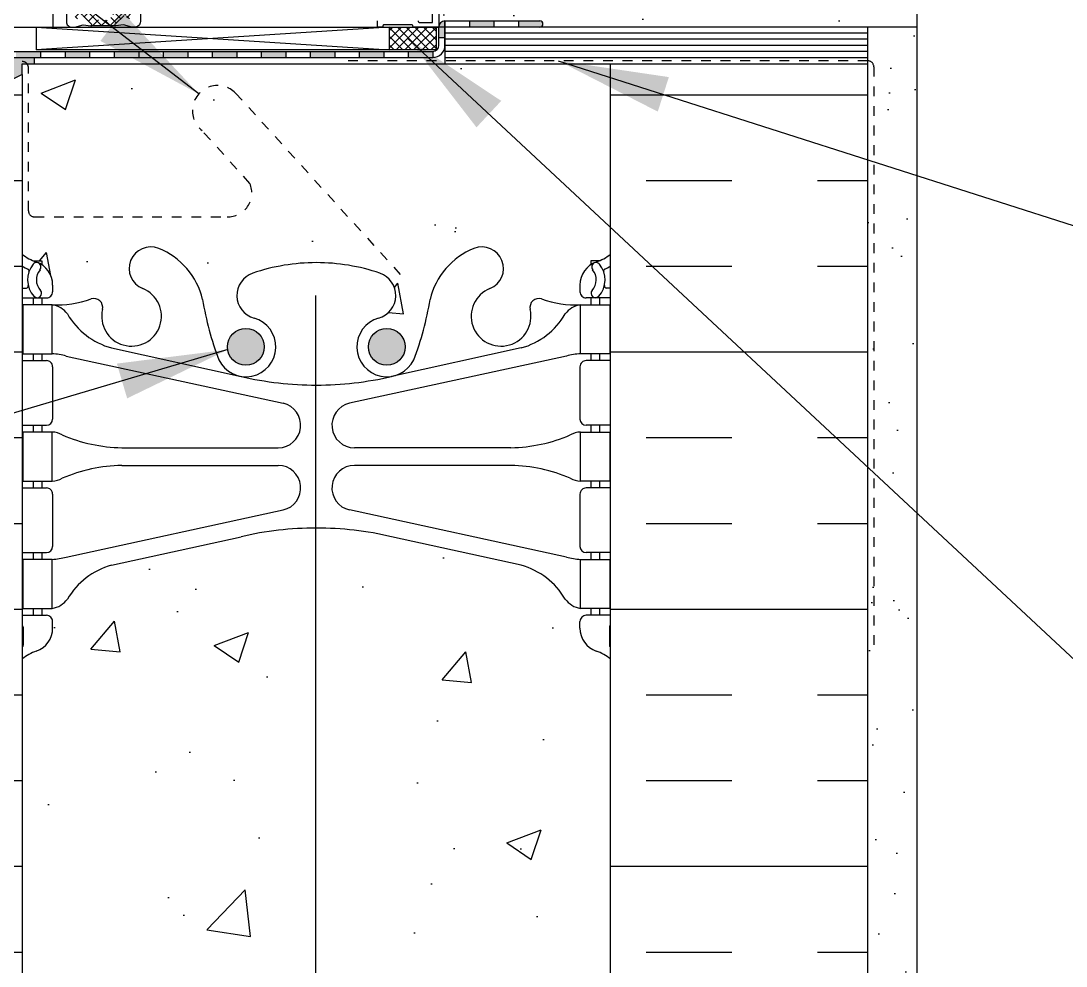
# Model space of a CAD drawing. Header units: inches. Extents: x 2671 to 2834, y 335 to 425.
# Drawn here: x 2804.88 to 2815.54, y 376.66 to 386.3 of the extents above; entities that cross this region are included whole.
import ezdxf

# ---------------------------------------------------------------- set-up
doc = ezdxf.new("R2010")
doc.units = ezdxf.units.IN
doc.header["$LTSCALE"] = 0.5
doc.header["$MEASUREMENT"] = 0
doc.linetypes.add('DASHED2', pattern=[0.375, 0.25, -0.125])
for name, color, linetype in [('HATCH', 12, 'CONTINUOUS'), ('LINE18', 9, 'CONTINUOUS'), ('line25', 2, 'CONTINUOUS'), ('LINE50', 5, 'CONTINUOUS'), ('LINE65', 3, 'CONTINUOUS'), ('LINE9', 9, 'CONTINUOUS'), ('TEXT', 4, 'CONTINUOUS'), ('Web_Edge', 9, 'CONTINUOUS')]:
    doc.layers.add(name, color=color, linetype=linetype)
doc.styles.add('DIM', font='romans.shx', dxfattribs={"width": 0.7})
doc.dimstyles.new('ext_12', dxfattribs={"dimscale": 12, "dimtxt": 0.09375, "dimasz": 0.09375, "dimexe": 0.09375, "dimexo": 0.0625, "dimgap": 0.0625, "dimtad": 1, "dimdec": 1, "dimzin": 3, "dimdsep": 46, "dimlunit": 4, "dimtxsty": 'DIM', "dimcen": 0.09, "dimdle": 0.09375, "dimclrt": 4, "dimadec": 0, "dimazin": 0, "dimtfac": 1, "dimtdec": 1, "dimtmove": 2, "dimatfit": 3, "dimfxl": 1, "dimfrac": 2, "dimtolj": 1, "dimtzin": 0, "dimarcsym": 0})

msp = doc.modelspace()

# ---------------------------------------------------------------- hatches: boundary and pattern name
at = {"layer": 'HATCH'}
h = msp.add_hatch(dxfattribs=at)
h.set_pattern_fill('AR-CONC', color=256, scale=0.5)
h.set_pattern_definition([(49.99999999999999, (0, 0), (3.586300913003767, -0.3137606749129755), [0.375, -4.125]), (355, (0, 0), (-0.693756668065, 3.760960668500059), [0.3, -3.3]), (100.45144446, (0.298858405, -0.02614672), (2.89254423363556, 3.447199954843147), [0.3187009599999999, -3.505710559999999]), (46.18420000000001, (0, 1), (5.336206653357862, -0.8275964039653827), [0.5625, -6.1875]), (96.63563549, (0.444683725, 0.931033465), (4.673309728371142, 4.870593003872752), [0.47805171, -5.258568799999999]), (351.1841639899999, (0, 1), (4.673309725273866, 4.870593001349951), [0.45, -4.950000005]), (21, (0.5, 0.75), (2.984535260592308, -2.013094453326694), [0.375, -4.125]), (326.0000000000001, (0.5, 0.75), (1.216576659607909, 3.625750225234265), [0.3, -3.3]), (71.45144474, (0.74871127, 0.58224213), (4.201111883649856, 1.612655764031769), [0.31870095, -3.50571056]), (37.50000000000001, (0, 0), (0.06079927658645334, 1.664469269156557), [0, -3.26, 0, -3.35, 0, -3.3125]), (7.499999999999999, (0, 0), (1.315347687210743, 1.972058559411801), [0, -1.91, 0, -3.185, 0, -1.2625]), (327.5, (-1.115, 0), (2.669112180862045, -0.1127743586718988), [0, -1.25, 0, -3.9, 0, -5.175]), (317.5, (-1.615, 0), (2.915930846711931, 0.5005249116615886), [0, -1.625, 0, -2.59, 0, -3.675])])
h.paths.add_polyline_path([(2810.893769549175, 370.0982350130234, 0.06439757034027918), (2810.783765929062, 370.1641945382867), (2810.693765929061, 370.1641945382798), (2810.693765929058, 370.205920598204, -0.2490694201798121), (2810.583765929042, 370.4130437499734), (2810.583765929039, 370.4805437499836, -0.4142135623889474), (2810.646265929039, 370.5430437499869), (2810.693765929037, 370.5430437499869), (2810.693765929032, 370.6130437499869), (2810.588765929047, 370.6130437499869, 0.1004604156423134), (2810.195067458979, 370.555880994139, -0.6014354320923871), (2810.075563988755, 370.660764336563, 2.182094824738325), (2809.66548383489, 370.447854905114, -1), (2809.502055263461, 370.0393318310523, -0.2443795113555104), (2809.053647390655, 370.5600887355022, 0.05315652255456928), (2808.887807936439, 371.1741703674139, 0.223253087082989), (2808.687480153052, 371.3390242183552), (2808.667861821112, 371.3433356110522, 0.9554715931209439), (2808.529577837112, 370.7498656757716, -0.7355925422348838), (2808.542362707547, 370.2918190986315, -0.08275514747013397), (2807.893769549175, 370.1837300148518, -0.08275514747013424), (2807.245176390804, 370.2918190986315, -0.7355925422306625), (2807.257961261239, 370.7498656757708, 0.9554715931491746), (2807.119677277239, 371.3433356110522), (2807.100058945299, 371.3390242183552, 0.2232530870829482), (2806.899731161912, 371.174170367414, 0.05315652255457647), (2806.733891707696, 370.5600887355022, -0.2443795113555361), (2806.28548383489, 370.0393318310523, -1), (2806.122055263461, 370.4478549051139, 2.182094824735673), (2805.711975109596, 370.6607643365629, -0.6014354320899049), (2805.592471639372, 370.5558809941391, 0.1004604156422656), (2805.198773169304, 370.6130437499869), (2805.093773169319, 370.6130437499869), (2805.093773169314, 370.5430437499869), (2805.141273169312, 370.5430437499869, -0.4142135623889469), (2805.203773169312, 370.4805437499836), (2805.203773169309, 370.4130437499734, -0.2490694201798118), (2805.093773169292, 370.205920598204), (2805.09377316929, 370.1641945382798), (2805.003773169289, 370.1641945382867, 0.06439757034079326), (2804.893769549175, 370.0982350130228), (2804.893769549175, 368.0092164944533), (2807.018769549175, 368.0092164944533), (2808.018769549175, 367.0092164944533), (2808.018769549175, 369.0092164944533), (2809.018769549175, 368.0092164944533), (2810.893769549175, 368.0092164944533)])
h.paths.add_polyline_path([(2810.893769549175, 379.7905805019563, 0.08241458984443631), (2810.750432595706, 379.8696869785255, -0.3178372451770455), (2810.583765929043, 380.1053892389064), (2810.583765929039, 380.1728892389165, -0.4142135623888782), (2810.646265929039, 380.2353892389199), (2810.693765928825, 380.2353892389199), (2810.693765928829, 380.3053892389199), (2810.588765929047, 380.3053892389199, -0.188972932064028), (2810.432896853359, 380.4002337273088, 0.1963228336438239), (2809.983765929, 380.7464934474373), (2808.661910360169, 381.0369890136919, 0.05779469062726195), (2807.893769549175, 381.1260755037851, 0.05779469062719405), (2807.125628738182, 381.0369890136919), (2805.803773169352, 380.7464934474373, 0.1963228336438497), (2805.354642244991, 380.4002337273087, -0.1889729320639923), (2805.198773169303, 380.3053892389199), (2805.093773169522, 380.3053892389199), (2805.093773169526, 380.2353892389199), (2805.141273169312, 380.2353892389199, -0.4142135623888865), (2805.203773169312, 380.1728892389165), (2805.203773169308, 380.1053892389064, -0.3178372451770062), (2805.037106502645, 379.8696869785256, 0.08241458984464041), (2804.893769549175, 379.7905805019561), (2804.893769549175, 374.2278524869506, 0.08241458984463565), (2805.037106502645, 374.1487460103811, -0.3178372451770446), (2805.203773169308, 373.9130437500002), (2805.203773169312, 373.8455437499901, -0.4142135623888824), (2805.141273169312, 373.7830437499867), (2805.093773169526, 373.7830437499867), (2805.093773169522, 373.7130437499867), (2805.198773169303, 373.7130437499867, -0.1889729320640176), (2805.354642244992, 373.6181992615979, 0.1963228336438353), (2805.803773169352, 373.2719395414693), (2807.125628738182, 372.9814439752147, 0.05779469062726017), (2807.893769549176, 372.8923574851215, 0.05779469062719406), (2808.661910360169, 372.9814439752147), (2809.983765928999, 373.2719395414693, 0.1963228336438469), (2810.43289685336, 373.6181992615979, -0.1889729320639879), (2810.588765929047, 373.7130437499867), (2810.693765928829, 373.7130437499867), (2810.693765928825, 373.7830437499867), (2810.646265929039, 373.7830437499867, -0.4142135623888767), (2810.583765929039, 373.8455437499901), (2810.583765929043, 373.9130437500002, -0.317837245177002), (2810.750432595706, 374.148746010381, 0.08241458984425973), (2810.893769549175, 374.2278524869501)])
h.paths.add_polyline_path([(2806.982786388422, 384.3014606076888), (2805.01876954918, 384.3014606076888, -0.4142135623722708), (2804.95626954918, 384.3639606076886), (2804.956269549176, 385.8245988767695, 0.1719862339622918), (2804.94231750628, 385.8639606076894), (2804.893769549175, 385.8639606076894), (2804.893769549175, 385.7547217524721), (2804.893769549175, 383.9201979758839, 0.06439757034079223), (2805.003773169289, 383.8542384506199), (2805.09377316929, 383.8542384506268), (2805.093773169292, 383.8125123907026, -0.2490694201798126), (2805.203773169309, 383.6053892389332), (2805.203773169312, 383.5378892389231, -0.4142135623889448), (2805.141273169312, 383.4753892389197), (2805.093773169314, 383.4753892389197), (2805.093773169319, 383.4053892389197), (2805.198773169304, 383.4053892389197, 0.1004604156423768), (2805.592471639372, 383.4625519947677, -0.6014354320913805), (2805.711975109596, 383.3576686523436, 2.18209482473833), (2806.122055263461, 383.5705780837927, -1), (2806.28548383489, 383.9791011578543, -0.2443795113555255), (2806.733891707696, 383.4583442534043, 0.05315652255456795), (2806.899731161912, 382.8442626214927, 0.2232530870829433), (2807.100058945299, 382.6794087705514), (2807.119677277239, 382.6750973778545, 0.955471593120933), (2807.257961261239, 383.268567313135, -0.7355925422348768), (2807.245176390804, 383.7266138902751, -0.08275514747013427), (2807.893769549175, 383.8347029740548, -0.08275514747013415), (2808.542362707547, 383.7266138902751, -0.7355925422306508), (2808.529577837112, 383.2685673131358, 0.955471593149264), (2808.667861821112, 382.6750973778545), (2808.687480153052, 382.6794087705514, 0.2232530870832885), (2808.887807936439, 382.844262621493, 0.05315652255455002), (2809.053647390655, 383.4583442534044, -0.2443795113555198), (2809.502055263461, 383.9791011578544, -1), (2809.66548383489, 383.5705780837927, 2.18209482473567), (2810.075563988755, 383.3576686523437, -0.6014354320904914), (2810.195067458979, 383.4625519947675, 0.1004604156422321), (2810.588765929047, 383.4053892389197), (2810.693765929032, 383.4053892389197), (2810.693765929037, 383.4753892389197), (2810.646265929039, 383.4753892389197, -0.4142135623889438), (2810.583765929039, 383.5378892389231), (2810.583765929042, 383.6053892389332, -0.2490694201798126), (2810.693765929058, 383.8125123907026), (2810.693765929061, 383.8542384506268), (2810.783765929062, 383.8542384506199, 0.06439757034072931), (2810.893769549176, 383.9201979758838), (2810.893769549176, 385.8639606076891), (2804.94231750628, 385.8639606076894, -0.1719862339622747), (2804.956269549176, 385.8245988767695), (2804.95626954918, 384.3639606076886, 0.4142135623722708), (2805.01876954918, 384.3014606076888), (2806.998257581402, 384.3014606076888, -0.01576132503851233)])
h.paths.add_polyline_path([(2810.893769549175, 409.071523497162, 0.0824145898441621), (2810.750432595706, 409.1506299737309, -0.3178372451770353), (2810.583765929042, 409.3863322341118), (2810.583765929039, 409.4538322341219, -0.4142135623888782), (2810.646265929039, 409.5163322341252), (2810.693765928824, 409.5163322341252), (2810.693765928829, 409.5863322341253), (2810.588765929047, 409.5863322341253, -0.1889729320616693), (2810.43289685336, 409.6811767225121, 0.1963228336449915), (2809.983765928998, 410.027436442643), (2808.661910360169, 410.3179320088972, 0.05779469062726933), (2807.893769549175, 410.4070184989905, 0.05779469062719756), (2807.125628738181, 410.3179320088972), (2805.803773169352, 410.027436442643, 0.1963228336441201), (2805.354642244991, 409.6811767225142, -0.1889729320641392), (2805.198773169303, 409.5863322341253), (2805.093773169521, 409.5863322341253), (2805.093773169526, 409.5163322341252), (2805.141273169311, 409.5163322341252, -0.4142135623888782), (2805.203773169311, 409.4538322341219), (2805.203773169308, 409.3863322341118, -0.3178372451769546), (2805.037106502644, 409.150629973731, 0.0824145898446762), (2804.893769549175, 409.0715234971614), (2804.893769549174, 404.5603447139717), (2805.143769915869, 404.5603447139717), (2810.893769549175, 404.5603447139714)])
h.paths.add_polyline_path([(2810.893769549175, 417.3791780082293, 0.06439757034072788), (2810.783765929061, 417.4451375334932), (2810.69376592906, 417.4451375334862), (2810.693765929057, 417.4868635934104, -0.2490694201797904), (2810.583765929041, 417.6939867451799), (2810.583765929038, 417.7614867451899, -0.4142135623888783), (2810.646265929038, 417.8239867451932), (2810.693765929036, 417.8239867451932), (2810.693765929031, 417.8939867451932), (2810.588765929048, 417.8939867451932, 0.1004604156456428), (2810.195067458968, 417.8368239893414, -0.6014354320519869), (2810.075563988754, 417.9417073317692, 2.182094824738086), (2809.665483834889, 417.7287979003201, -1), (2809.50205526346, 417.3202748262585, -0.2443795113567886), (2809.053647390653, 417.841031730712, 0.05315652255444935), (2808.887807936437, 418.455113362622, 1.553131786928693), (2808.529577837111, 418.0308086709776, -0.7355925422356894), (2808.542362707546, 417.5727620938374, -0.08275514747014087), (2807.893769549175, 417.4646730100577, -0.08275514747013135), (2807.245176390803, 417.5727620938374, -0.7355925422303945), (2807.257961261238, 418.0308086709766, 1.553131786938255), (2806.89973116191, 418.4551133626174, 0.0531565225542945), (2806.733891707696, 417.8410317307088, -0.2443795113559023), (2806.285483834889, 417.3202748262579, -1), (2806.12205526346, 417.7287979003194, 2.182094824735402), (2805.711975109595, 417.9417073317684, -0.6014354326051581), (2805.592471639247, 417.8368239893892, 0.1004604156093273), (2805.198773169302, 417.8939867451923), (2805.093773169318, 417.8939867451923), (2805.093773169313, 417.8239867451923), (2805.141273169311, 417.8239867451923, -0.4142135623890114), (2805.203773169311, 417.761486745189), (2805.203773169308, 417.6939867451787, -0.2490694201798058), (2805.093773169292, 417.4868635934093), (2805.093773169289, 417.4451375334852), (2805.003773169288, 417.445137533492, 0.06439757034014058), (2804.893769549175, 417.3791780082287), (2804.893769549175, 415.2901594896587), (2804.893769549175, 413.201140971089, 0.06439757034054705), (2805.003773169289, 413.1351814458253), (2805.093773169289, 413.1351814458321), (2805.093773169292, 413.093455385908, -0.2490694201798057), (2805.203773169308, 412.8863322341386), (2805.203773169312, 412.8188322341284, -0.4142135623890114), (2805.141273169312, 412.756332234125), (2805.093773169314, 412.756332234125), (2805.093773169318, 412.6863322341251), (2805.198773169304, 412.6863322341251, 0.1004604156411754), (2805.592471639367, 412.7434949899714, -0.6014354321098518), (2805.711975109596, 412.638611647549, 2.182094824738566), (2806.12205526346, 412.851521078998, -1), (2806.285483834889, 413.2600441530597, -0.2443795113565183), (2806.733891707696, 412.7392872486068, 0.05315652255442838), (2806.899731161912, 412.1252056166969, 1.553131786931354), (2807.257961261238, 412.5495103083404, -0.7355925422351488), (2807.245176390803, 413.0075568854805, -0.0827551474701348), (2807.893769549175, 413.1156459692602, -0.08275514747013435), (2808.542362707547, 413.0075568854804, -0.7355925422309278), (2808.529577837111, 412.5495103083412, 1.553131786911189), (2808.887807936436, 412.1252056166925, 0.05315652255494636), (2809.053647390654, 412.7392872486083, -0.2443795113560683), (2809.502055263461, 413.2600441530597, -1), (2809.66548383489, 412.8515210789981, 2.182094824735778), (2810.075563988755, 412.6386116475491, -0.6014354322119612), (2810.195067459008, 412.7434949899623, 0.1004604156343799), (2810.588765929046, 412.6863322341251), (2810.693765929032, 412.6863322341251), (2810.693765929036, 412.756332234125), (2810.646265929038, 412.756332234125, -0.4142135623890099), (2810.583765929038, 412.8188322341284), (2810.583765929042, 412.8863322341386, -0.2490694201798209), (2810.693765929058, 413.0934553859081), (2810.693765929061, 413.1351814458321), (2810.783765929061, 413.1351814458253, 0.0643975703403757), (2810.893769549175, 413.2011409710888), (2810.893769549175, 415.2901594896587)])
h.paths.add_polyline_path([(2810.893769549174, 424.2901594896587), (2809.018769549175, 424.2901594896587), (2808.018769549175, 425.2901594896587), (2808.018769549175, 423.2901594896587), (2807.018769549175, 424.2901594896587), (2804.893769549174, 424.2901594896587), (2804.893769549175, 421.5087954821554, 0.08241458984416616), (2805.037106502643, 421.4296890055865, -0.3178372451770425), (2805.203773169307, 421.1939867452056), (2805.20377316931, 421.1264867451955, -0.4142135623888783), (2805.14127316931, 421.0639867451921), (2805.093773169525, 421.0639867451921), (2805.09377316952, 420.9939867451921), (2805.198773169301, 420.9939867451922, -0.1889729320631496), (2805.354642244989, 420.8991422568046, 0.196322833643984), (2805.803773169349, 420.552882536675), (2807.125628738181, 420.2623869704203, 0.05779469062719502), (2807.893769549174, 420.1733004803273, 0.05779469062782817), (2808.661910360176, 420.2623869704225), (2809.983765928999, 420.5528825366757, 0.1963228336433024), (2810.432896853358, 420.8991422568038, -0.1889729320645827), (2810.588765929046, 420.9939867451931), (2810.693765928828, 420.9939867451931), (2810.693765928823, 421.0639867451931), (2810.646265929038, 421.0639867451931, -0.4142135623888782), (2810.583765929038, 421.1264867451965), (2810.583765929041, 421.1939867452066, -0.3178372451769569), (2810.750432595705, 421.4296890055874, 0.08241458984452693), (2810.893769549175, 421.5087954821568)])
h = msp.add_hatch(dxfattribs=at)
h.set_pattern_fill('ANSI37', color=256, scale=0.5, style=0)
h.set_pattern_definition([(45, (84.75573298953941, -136.8278989746598), (-0.04419417382415922, 0.04419417382415922), []), (135, (84.75573298953941, -136.8278989746598), (-0.04419417382415922, -0.04419417382415922), [])])
h.paths.add_polyline_path([(2805.398805692504, 387.3958665998075), (2805.398805692504, 387.6427968061555, 0.973119193628529), (2805.208876954293, 387.6479727584222), (2805.208735913727, 387.3959197725949, 1.000279793165599)])
h.paths.add_polyline_path([(2805.216235898852, 387.5193317029815, -1), (2805.391305692504, 387.5193317029815, -1)], flags=16)
h.paths.add_polyline_path([(2806.569635363157, 387.7372991171293), (2806.694529232394, 387.7372991171293, 0.3927408574796724), (2806.675064681499, 387.7630208670731), (2806.398805692504, 387.873998645821), (2806.398805692504, 387.769428721168, -0.3145636000813645), (2806.452678444408, 387.4261503883587), (2806.456713935928, 387.3996381595572), (2806.48318314308, 387.3996381595572, 0.1494430697769666), (2806.585668457575, 387.5187020330444), (2806.585668457575, 387.5192991171294, -0.1929134893777459), (2806.59397075605, 387.5400164950655, 0.08922647140676533), (2806.608269311808, 387.6340694889178), (2806.589388522155, 387.6373986815506, -0.31529878887884), (2806.586792811514, 387.6399943921916)])
h.paths.add_polyline_path([(2805.931893463763, 386.3584429679917, -0.7725978076390988), (2805.956936298181, 386.3437626474019, 0.343148791993915), (2805.961560453313, 386.3323865807828), (2805.977729035664, 386.3230516454101, 0.1316524975867668), (2805.981729035665, 386.3219798486404), (2806.000585442125, 386.3219798486404, 0.414213562373095), (2806.008585442125, 386.3299798486404), (2806.008585442125, 386.5189798486404, 0.414213562373095), (2806.000585442125, 386.5269798486404), (2805.981729035665, 386.5269798486404, 0.1316524975867363), (2805.977729035664, 386.5259080518706), (2805.961560453313, 386.516573116498, 0.3431487919940244), (2805.956936298181, 386.5051970498788, -0.7725978076389638), (2805.931893463763, 386.4905167292891), (2805.824490727611, 386.5979194654411), (2805.617981070096, 386.5979194654411), (2805.510578333943, 386.4905167292891, -0.7725978076393586), (2805.485535499526, 386.5051970498788, 0.3431487919941011), (2805.480911344393, 386.516573116498), (2805.464742762042, 386.5259080518706, 0.1316524975865104), (2805.460742762042, 386.5269798486404), (2805.441886355582, 386.5269798486404, 0.414213562373095), (2805.433886355582, 386.5189798486404), (2805.433886355582, 386.3299798486404, 0.414213562373095), (2805.441886355582, 386.3219798486404), (2805.460742762042, 386.3219798486404, 0.1316524975865104), (2805.464742762042, 386.3230516454101), (2805.480911344393, 386.3323865807828, 0.343148791994153), (2805.485535499526, 386.3437626474019, -0.7725978076392856), (2805.510578333943, 386.3584429679917), (2805.617981070096, 386.2510402318396), (2805.824490727611, 386.2510402318396)])
h.paths.add_polyline_path([(2805.748897209983, 386.5394798486402), (2805.693725043981, 386.5394798486402, 0.3238484292968788), (2805.636733967088, 386.4982419688471, 0.326501620107139), (2805.636733967321, 386.3507177305918, 0.3238484397582524), (2805.693725044924, 386.3094798486403), (2805.748897209983, 386.3094798486403, 0.3238484345287045), (2805.805888287231, 386.3507177295128, 0.3265016201076595), (2805.805888287231, 386.4982419677683, 0.3238484345260935)], flags=16)
h = msp.add_hatch(dxfattribs=at)
h.set_pattern_fill('AR-SAND', color=256, scale=0.5)
h.set_pattern_definition([(37.50000000000001, (84.75573298953941, -136.8278989746598), (-0.03149667905480408, 0.9634118845065793), [0, -0.76, 0, -0.85, 0, -0.8125]), (7.499999999999999, (84.75573298953941, -136.8278989746598), (0.8848883526338636, 1.41107303261487), [0, -0.41, 0, -0.685, 0, -0.2625]), (327.5, (84.14073298953942, -136.8278989746598), (1.557070930875748, 0.002829526768482471), [0, -0.25, 0, -0.9, 0, -1.175]), (317.5, (84.14073298953942, -136.8278989746598), (1.503063302286147, 0.4388377824671247), [0, -0.125, 0, -0.59, 0, -0.675])])
edge = h.paths.add_edge_path()
edge.add_line((2814.018769549507, 386.738960607689), (2809.143735898854, 386.738960607689))
edge.add_line((2809.143735898854, 386.738960607689), (2809.143735898854, 386.238960607689))
edge.add_arc((2809.206235898854, 386.238960607689), 0.0625, 89.99999998499231, 180, ccw=False)
edge.add_line((2809.20623589887, 386.301460607689), (2810.174985898854, 386.301460607689))
edge.add_line((2810.174985898854, 386.301460607689), (2810.174985898872, 386.238960607689))
edge.add_line((2810.174985898872, 386.238960607689), (2813.518769549173, 386.238960607689))
edge.add_line((2813.518769549173, 386.238960607689), (2813.518769549174, 384.3639606076893))
edge.add_line((2813.518769549174, 384.3639606076893), (2813.518769549175, 368.0092164944533))
edge.add_line((2813.518769549175, 368.0092164944533), (2814.018769549175, 368.0092164944533))
edge.add_line((2814.018769549175, 368.0092164944533), (2814.018769549507, 386.738960607689))
h = msp.add_hatch(color=7, dxfattribs=at)
h.dxf.hatch_style = 1
h.paths.add_polyline_path([(2810.174907787981, 386.3014607053098), (2809.956157885602, 386.3014606832646), (2809.956157885602, 386.2389606077629), (2810.174907787981, 386.2389605100683, 1)])
h.paths.add_polyline_path([(2809.706157885602, 386.301460607689), (2809.456157885602, 386.301460607689), (2809.456157885602, 386.238960607772), (2809.706157885602, 386.2389606077675)])
h.paths.add_polyline_path([(2809.206235898859, 386.301460607689, 0.4142135623965369), (2809.143735898854, 386.238960607689), (2809.143735898854, 386.2368317029823), (2809.143735898854, 386.1275484691243), (2809.206235898855, 386.1275484691243)])
h.paths.add_polyline_path([(2808.581257704713, 385.9900842931845), (2808.331257704713, 385.9900842931845), (2808.331257704713, 385.9275842931505), (2808.581257704713, 385.9275842931502)])
h.paths.add_polyline_path([(2808.081257704713, 385.9900842931845), (2807.831257704713, 385.9900842931845), (2807.831257704713, 385.9275842931513), (2808.081257704713, 385.9275842931509)])
h.paths.add_polyline_path([(2807.581257704713, 385.9900842931845), (2807.331257704713, 385.9900842931845), (2807.331257704713, 385.927584293152), (2807.581257704713, 385.9275842931517)])
h.paths.add_polyline_path([(2807.081257704713, 385.9900842931845), (2806.831257704713, 385.9900842931844), (2806.831257704713, 385.9275842931527), (2807.081257704713, 385.9275842931523)])
h.paths.add_polyline_path([(2806.581257704713, 385.9900842931844), (2806.331257704713, 385.9900842931844), (2806.331257704713, 385.9275842931534), (2806.581257704713, 385.927584293153)])
h.paths.add_polyline_path([(2806.081257704713, 385.9900842931844), (2805.831257704713, 385.9900842931844), (2805.831257704713, 385.9275842931542), (2806.081257704713, 385.9275842931537)])
h.paths.add_polyline_path([(2805.581257704713, 385.9900842931844), (2805.331257704713, 385.9900842931844), (2805.331257704713, 385.9275842931548), (2805.581257704713, 385.9275842931545)])
h.paths.add_polyline_path([(2805.081257704713, 385.9900842931844), (2804.831257704713, 385.9900842931844), (2804.831257704713, 385.9275842931555), (2805.081257704713, 385.9275842931552)])
edge = h.paths.add_edge_path()
edge.add_line((2804.609208554432, 385.891949752288), (2804.581399214541, 385.9475684320691))
edge.add_ellipse((2804.459476157253, 386.0699550750678), major_axis=(0.2280940251927188, 0.06169655003302232), ratio=0.6811287563632663, start_angle=-79.3965143778554, end_angle=-68.7247198823319, ccw=False)
edge.add_line((2804.542753711817, 385.9285994552777), (2804.357650906963, 385.8360480528505))
edge.add_line((2804.357650906963, 385.8360480528505), (2804.385601756682, 385.780146353413))
edge.add_line((2804.385601756682, 385.780146353413), (2804.609208554432, 385.891949752288))
h.paths.add_polyline_path([(2808.831257704713, 385.9900842931845), (2809.081235898854, 385.9900842931845), (2809.081235898854, 385.9275842931845), (2808.831257704713, 385.9275842931845)])
h = msp.add_hatch(dxfattribs=at)
h.set_pattern_fill('ANSI37', color=256, scale=0.5)
h.set_pattern_definition([(45, (-0.3718903493895596, 10.25597350738883), (-0.04419417382415922, 0.04419417382415922), []), (135, (-0.3718903493895596, 10.25597350738883), (-0.04419417382415922, -0.04419417382415922), [])])
h.paths.add_polyline_path([(2809.116028623058, 386.2368317029823), (2808.636958307253, 386.2368317029823), (2808.636958307253, 386.0057092931845), (2809.116028623058, 386.0057092931845)])
h = msp.add_hatch(dxfattribs=at)
h.set_pattern_fill('AR-SAND', color=256, scale=0.05)
h.set_pattern_definition([(37.50000000000001, (84.75573298953941, -136.8278989746598), (-0.003149667905480408, 0.09634118845065794), [0, -0.07600000000000001, 0, -0.085, 0, -0.08125]), (7.499999999999999, (84.75573298953941, -136.8278989746598), (0.08848883526338636, 0.141107303261487), [0, -0.041, 0, -0.0685, 0, -0.02625]), (327.5, (84.69423298953942, -136.8278989746598), (0.1557070930875748, 0.0002829526768482471), [0, -0.025, 0, -0.09000000000000001, 0, -0.1175]), (317.5, (84.69423298953942, -136.8278989746598), (0.1503063302286147, 0.04388377824671247), [0, -0.0125, 0, -0.059, 0, -0.0675])])
h.paths.add_polyline_path([(2802.268769549175, 379.4839912607451), (2802.14377210374, 379.4839912607451), (2800.668766814901, 378.7464886163257), (2800.293766814901, 378.7464886163257), (2800.293766814901, 383.4547203853351), (2802.268769549175, 384.4422217524721), (2804.893769549175, 385.7547217524721), (2804.893769549175, 385.8639606076894), (2805.018769549175, 385.8639606076894), (2805.018769549175, 385.9275842931552), (2804.680477636167, 385.9275842931557), (2800.043766814901, 383.6092288825226), (2800.043766814901, 378.4964886163257), (2800.727783809276, 378.4964886163257), (2802.018772283677, 379.1419828535262), (2802.018772283677, 368.0092164944533), (2802.268769549175, 368.0092164944533)])
h.paths.add_polyline_path([(2802.268769549175, 384.4422217524721), (2802.143766814901, 384.3797203853353), (2802.14377210374, 379.4839912607451), (2802.268769549175, 379.4839912607451)], flags=17)
h = msp.add_hatch(dxfattribs=at)
h.set_pattern_fill('INSUL', color=256, scale=7)
h.set_pattern_definition([(0, (84.75573298953941, -136.8278989746598), (0, 2.625), []), (0, (84.75573298953941, -135.9528989746598), (0, 2.625), [0.875, -0.875]), (0, (84.75573298953941, -135.0778989746598), (0, 2.625), [0.875, -0.875])])
h.paths.add_polyline_path([(2804.893769549175, 385.7547217524721), (2802.268769549175, 384.4422217524721), (2802.268769549175, 368.0092164944533), (2802.706269549175, 368.0092164944533), (2802.706269549175, 368.5092164944533), (2804.206269549175, 368.5092164944533), (2804.206269549175, 368.0092164944533), (2804.893769549175, 368.0092164944533)])
h.paths.add_polyline_path([(2813.518769549173, 385.863960607689), (2810.893769549175, 385.8639606076891), (2810.893769549175, 368.0092164944533), (2811.581269549175, 368.0092164944533), (2811.581269549175, 368.5092164944533), (2813.081269549175, 368.5092164944533), (2813.081269549175, 368.0092164944533), (2813.518769549175, 368.0092164944533)])
at = {"layer": 'LINE65'}
for points in [[(2807.362798244098, 382.9749828694105, 1), (2806.987798244098, 382.9749828694105, 1)], [(2808.799740854253, 382.9749828694105, 1), (2808.424740854253, 382.9749828694105, 1)]]:
    msp.add_hatch(color=256, dxfattribs=at).paths.add_polyline_path(points)

# ---------------------------------------------------------------- linework, layer by layer
at = {"layer": 'HATCH'}
for p, q in [((2805.036306216352, 386.2369798486368), (2808.636958307253, 386.0057092931845)), ((2808.636958307253, 386.2368317029823), (2805.036306216352, 386.0057092931845)), ((2805.848632863235, 386.2510402318396), (2805.593838934471, 386.2510402318396)), ((2813.518769549173, 386.176460607689), (2809.206235898857, 386.176460607689)), ((2813.518769549173, 386.113960607689), (2809.206235898856, 386.113960607689)), ((2813.518769549173, 386.051460607689), (2809.206235898855, 386.051460607689)), ((2813.518769549173, 385.988960607689), (2809.206235898854, 385.988960607689)), ((2813.518769549173, 385.926460607689), (2809.206235898854, 385.9264606077479))]:
    msp.add_line(p, q, dxfattribs=at)
at = {"layer": 'HATCH', "color": 4, "linetype": 'DASHED2', "ltscale": 0.5}
for p, q in [((2813.518769549173, 385.895210607689), (2808.206235898853, 385.8952106077479)), ((2813.581269549173, 385.832710607689), (2813.581269549173, 379.863960607689))]:
    msp.add_line(p, q, dxfattribs=at)
msp.add_arc((2813.518769549173, 385.832710607689), 0.0625, 0, 90, dxfattribs=at)
at = {"layer": 'LINE18'}
for points in [[(2804.143735898852, 386.8619798486413), (2804.143735898852, 386.2369798486394), (2805.208735898852, 386.2369798486395), (2805.208735898852, 386.4786279942966, -1.000000000003211)], [(2809.143735898854, 386.8618317029849), (2809.143735898854, 386.2368317029823), (2808.888735898854, 386.2368317029823, -0.414213562373043), (2808.878735898854, 386.2468317029823), (2808.878735898854, 386.2518317029823, 0.414213562372991), (2808.868735898854, 386.2618317029824), (2808.583735898854, 386.2618317029824, 0.4142135623731992), (2808.573735898854, 386.2518317029824), (2808.573735898854, 386.2468317029824, -0.4142135623731992), (2808.563735898854, 386.2368317029824), (2808.528735898854, 386.2368317029824, -0.4142135623730951), (2808.518735898854, 386.2468317029824), (2808.518735898854, 386.3018317029823, -0.4142135623730951)], [(2808.933735898854, 386.3018317029823), (2808.933735898854, 386.2968317029823, 0.4142135623730951), (2808.943735898854, 386.2868317029823), (2809.078735898854, 386.2868317029823), (2809.078735898854, 386.7968317029821)], [(2806.098735898855, 386.5469798486397), (2806.098735898855, 386.2949798486396, -0.4142135623740908), (2806.040735898855, 386.2369798486395), (2806.017943518655, 386.2369798486392, -0.06554346281804448), (2806.011473042527, 386.237831702982), (2805.926689759199, 386.2605493152814), (2805.849851556669, 386.2511147703233, -0.7132930678969379), (2805.841561795423, 386.2681112996515), (2805.931893463763, 386.3584429679917, -0.7725978076385306)], [(2805.343735898853, 386.4786279942966), (2805.343735898852, 386.2949798486397, 0.4142135623740909), (2805.401735898852, 386.2369798486395), (2805.424528279053, 386.2369798486395, 0.06554346281528432), (2805.430998755181, 386.2378317029824), (2805.515782038507, 386.2605493152814), (2805.592620241037, 386.2511147703233, 0.7132930678969658), (2805.600910002283, 386.2681112996515), (2805.510578333943, 386.3584429679917, 0.7725978076383387)]]:
    msp.add_lwpolyline(points, format="xyb", dxfattribs=at)
at = {"layer": 'LINE18', "flags": 128}
msp.add_lwpolyline([(2804.893769549175, 386.2369798486368), (2809.143735898854, 386.2369798486368)], dxfattribs=at)
at = {"layer": 'line25'}
for p, q in [((2810.893769549175, 368.0092164944533), (2810.893769549176, 385.8639606076891)), ((2811.018769549174, 385.8639606076893), (2813.518769549174, 385.863960607689)), ((2804.893769549175, 385.7547217524721), (2804.893769549175, 368.0092164944533))]:
    msp.add_line(p, q, dxfattribs=at)
at = {"layer": 'LINE50', "linetype": 'DASHED2', "ltscale": 0.5}
for p, q in [((2804.95626954918, 384.3639606076886), (2804.956269549176, 385.8245988767694)), ((2807.070160686028, 385.5656941953735), (2808.753904306436, 383.7103101200646)), ((2807.216853519672, 384.6417932473937), (2806.728005141273, 385.1822993410287)), ((2805.01876954918, 384.3014606076888), (2806.998257581401, 384.3014606076888))]:
    msp.add_line(p, q, dxfattribs=at)
at = {"layer": 'LINE50'}
msp.add_line((2813.518769549175, 368.0092164944533), (2813.518769549173, 385.863960607689), dxfattribs=at)
msp.add_lwpolyline([(2804.893769549175, 385.7547217524721), (2802.268769549175, 384.4422217524721)], dxfattribs=at)
at = {"layer": 'LINE50', "linetype": 'DASHED2', "ltscale": 0.5}
for centre, radius, start, end in [((2804.893769549176, 385.8245988767693), 0.0625, 1.042204158021965e-10, 116.5650511770781), ((2806.886680800005, 385.3850648665399), 0.2574719849030984, 44.55144898040627, 231.9547808433134), ((2806.990521984912, 384.546797684331), 0.245458999892806, 268.1940347271859, 22.76870071028102), ((2805.01876954918, 384.3639606076888), 0.0625, 180.0000000002345, 270)]:
    msp.add_arc(centre, radius, start, end, dxfattribs=at)
at = {"layer": 'LINE65'}
msp.add_line((2807.887033301567, 383.4997219088398), (2807.887033301567, 367.1409527420612), dxfattribs=at)
for centre in [(2807.175298244098, 382.9749828694105), (2808.612240854253, 382.9749828694105)]:
    msp.add_circle(centre, 0.1875, dxfattribs=at)
at = {"layer": 'LINE9'}
for p, q in [((2814.018769549507, 386.738960607689), (2814.018769549175, 368.0092164944533)), ((2805.036306216352, 386.2369798486368), (2805.036306216352, 386.0057092931845)), ((2808.636958307253, 386.2369798486368), (2808.636958307253, 386.0057092931845)), ((2809.116028623058, 386.2369798486368), (2809.116028623058, 386.0057092931845)), ((2814.018769549175, 386.238960607689), (2809.143735898854, 386.238960607689)), ((2809.20623589887, 386.301460607689), (2809.206235898852, 385.8639606076893)), ((2809.456157885602, 386.301460607689), (2809.456157885602, 386.238960607689)), ((2809.706157885602, 386.301460607689), (2809.706157885602, 386.238960607689)), ((2809.956157885602, 386.301460607689), (2809.956157885602, 386.238960607689)), ((2813.518769549173, 385.863960607689), (2813.518769549173, 386.238960607689)), ((2809.206235898854, 386.1275484691243), (2809.143735898854, 386.1275484691243)), ((2805.018769549175, 385.8639606076894), (2805.018769549175, 385.9275842931552)), ((2809.116028623058, 386.0057092931845), (2805.036306216352, 386.0057092931845)), ((2805.081257704713, 385.9900842931845), (2805.081257704713, 385.9275842931845)), ((2805.331257704713, 385.9900842931845), (2805.331257704713, 385.9275842931845)), ((2805.581257704713, 385.9900842931845), (2805.581257704713, 385.9275842931845)), ((2805.831257704713, 385.9900842931845), (2805.831257704713, 385.9275842931845)), ((2806.081257704713, 385.9900842931845), (2806.081257704713, 385.9275842931845)), ((2806.331257704713, 385.9900842931845), (2806.331257704713, 385.9275842931845)), ((2806.581257704713, 385.9900842931845), (2806.581257704713, 385.9275842931845)), ((2806.831257704713, 385.9900842931845), (2806.831257704713, 385.9275842931845)), ((2807.081257704713, 385.9900842931845), (2807.081257704713, 385.9275842931845)), ((2807.331257704713, 385.9900842931845), (2807.331257704713, 385.9275842931845)), ((2807.581257704713, 385.9900842931845), (2807.581257704713, 385.9275842931845)), ((2807.831257704713, 385.9900842931845), (2807.831257704713, 385.9275842931845)), ((2808.081257704713, 385.9900842931845), (2808.081257704713, 385.9275842931845)), ((2808.331257704713, 385.9900842931845), (2808.331257704713, 385.9275842931845)), ((2808.581257704713, 385.9900842931845), (2808.581257704713, 385.9275842931845)), ((2808.831257704713, 385.9900842931845), (2808.831257704713, 385.9275842931845)), ((2809.081257704713, 385.9900842931845), (2809.081257704713, 385.9275842931845)), ((2813.518769549175, 368.0092164944533), (2813.518769549175, 386.0092164944533)), ((2804.893769549175, 385.8639606076894), (2813.518769549174, 385.863960607689)), ((2804.893769549175, 385.7547217524721), (2804.893769549175, 385.8639606076894)), ((2804.893769549175, 385.8639606076894), (2805.018769549175, 385.8639606076894))]:
    msp.add_line(p, q, dxfattribs=at)
at = {"layer": 'LINE9', "ltscale": 0.5}
for p, q in [((2809.143735898854, 386.0525842931845), (2809.143735898854, 386.238960607689)), ((2809.206235898854, 386.0525842931845), (2809.206235898859, 386.301460607689)), ((2809.206235898854, 386.301460607689), (2810.174985898854, 386.301460607689)), ((2804.665723387631, 385.9900842931844), (2809.081235898854, 385.9900842931845)), ((2804.680477636167, 385.9275842931557), (2809.081257704713, 385.9275842931495))]:
    msp.add_line(p, q, dxfattribs=at)
for centre, radius, start, end in [((2809.206235898854, 386.238960607689), 0.0625, 90, 180), ((2809.081235898854, 386.0525842931845), 0.0625, 270, 0), ((2809.081235898854, 386.0525842931845), 0.125, 270, 0)]:
    msp.add_arc(centre, radius, start, end, dxfattribs=at)
at = {"layer": 'LINE9'}
msp.add_arc((2810.174907787981, 386.270210607689), 0.03125009762078181, 270.1432132481506, 89.85678675184943, dxfattribs=at)
at = {"layer": 'Web_Edge'}
for p, q in [((2805.003773169289, 383.8542384506199), (2805.09377316929, 383.8542384506268)), ((2805.09377316929, 383.8542384506268), (2805.093773169292, 383.8125123907026)), ((2810.783765929062, 383.8542384506199), (2810.693765929061, 383.8542384506268)), ((2810.693765929061, 383.8542384506268), (2810.693765929058, 383.8125123907026)), ((2804.893769549175, 383.5753892389197), (2804.935648705698, 383.5753892389198)), ((2805.203773169309, 383.6053892389388), (2805.203773169312, 383.5378892389226)), ((2810.583765929042, 383.6053892389388), (2810.583765929039, 383.5378892389226)), ((2810.893769549175, 383.5753892389197), (2810.851890392653, 383.5753892389198)), ((2804.893769549175, 383.4753892389198), (2805.141273169312, 383.4753892389197)), ((2805.003773169289, 383.4753892389197), (2805.003773169289, 383.4053892389197)), ((2805.093773169314, 383.4753892389197), (2805.093773169319, 383.4053892389197)), ((2810.893769549175, 383.4753892389198), (2810.646265929039, 383.4753892389197)), ((2810.693765929037, 383.4753892389197), (2810.693765929032, 383.4053892389197)), ((2810.783765929062, 383.4753892389197), (2810.783765929062, 383.4053892389197)), ((2805.803773169353, 382.964285030402), (2807.125628738184, 382.6737894641473)), ((2809.983765928997, 382.964285030402), (2808.661910360167, 382.6737894641473)), ((2804.893769549175, 382.8353892389197), (2805.141273169312, 382.8353892389198)), ((2805.003773169289, 382.9053892389197), (2805.003773169289, 382.8353892389198)), ((2805.093773169353, 382.9053892389197), (2805.093773169357, 382.8353892389198)), ((2805.342773045473, 382.8815865653953), (2807.554008292131, 382.4000286103766)), ((2810.444766052878, 382.8815865653953), (2808.23353080622, 382.4000286103766)), ((2810.893769549175, 382.8353892389197), (2810.646265929039, 382.8353892389198)), ((2810.693765928998, 382.9053892389197), (2810.693765928994, 382.8353892389198)), ((2810.783765929062, 382.9053892389197), (2810.783765929062, 382.8353892389198)), ((2805.203773169312, 382.7728892389198), (2805.203773169312, 382.2378892389198)), ((2810.583765929039, 382.7728892389198), (2810.583765929039, 382.2378892389198)), ((2804.893769549175, 382.1753892389198), (2805.141273169312, 382.1753892389198)), ((2805.003773169289, 382.1753892389199), (2805.003773169289, 382.1053892389199)), ((2805.0937731694, 382.1753892389198), (2805.093773169404, 382.1053892389199)), ((2810.893769549175, 382.1753892389198), (2810.646265929039, 382.1753892389198)), ((2810.693765928951, 382.1753892389198), (2810.693765928947, 382.1053892389199)), ((2810.783765929062, 382.1753892389199), (2810.783765929062, 382.1053892389199)), ((2805.908499129389, 381.9453892389199), (2807.504640764428, 381.94538923892)), ((2809.879039968961, 381.9453892389199), (2808.282898333923, 381.94538923892)), ((2805.908499129389, 381.7653892389199), (2807.504640764428, 381.76538923892)), ((2809.879039968961, 381.7653892389199), (2808.282898333923, 381.76538923892)), ((2804.893769549175, 381.5353892389197), (2805.141273169312, 381.5353892389198)), ((2805.003773169289, 381.6053892389199), (2805.003773169289, 381.5353892389198)), ((2805.093773169437, 381.6053892389199), (2805.093773169441, 381.5353892389199)), ((2810.893769549175, 381.5353892389197), (2810.646265929039, 381.5353892389198)), ((2810.693765928914, 381.6053892389199), (2810.69376592891, 381.5353892389199)), ((2810.783765929062, 381.6053892389199), (2810.783765929062, 381.5353892389198)), ((2805.203773169313, 381.4728892389198), (2805.203773169313, 380.9378892389198)), ((2810.583765929038, 381.4728892389198), (2810.583765929038, 380.9378892389198)), ((2805.342773045473, 380.8291919124445), (2807.554008292131, 381.3107498674631)), ((2810.444766052878, 380.8291919124445), (2808.23353080622, 381.3107498674631)), ((2805.803773169353, 380.7464934474378), (2807.125628738184, 381.0369890136925)), ((2809.983765928997, 380.7464934474378), (2808.661910360167, 381.0369890136925)), ((2804.893769549175, 380.8753892389198), (2805.141273169313, 380.8753892389198)), ((2805.003773169289, 380.8753892389198), (2805.003773169289, 380.8053892389199)), ((2805.093773169484, 380.8753892389199), (2805.093773169488, 380.8053892389199)), ((2810.893769549175, 380.8753892389198), (2810.646265929038, 380.8753892389198)), ((2810.693765928867, 380.8753892389199), (2810.693765928862, 380.8053892389199)), ((2810.783765929062, 380.8753892389198), (2810.783765929062, 380.8053892389199)), ((2805.003773169289, 380.3053892389199), (2805.003773169289, 380.2353892389199)), ((2805.093773169522, 380.3053892389199), (2805.093773169526, 380.2353892389199)), ((2810.693765928829, 380.3053892389199), (2810.693765928825, 380.2353892389199)), ((2810.783765929062, 380.3053892389199), (2810.783765929062, 380.2353892389199)), ((2804.893769549175, 380.2353892389199), (2805.141273169312, 380.2353892389199)), ((2805.203773169308, 380.1053892389008), (2805.203773169312, 380.172889238917)), ((2810.583765929043, 380.1053892389008), (2810.583765929039, 380.172889238917)), ((2810.893769549175, 380.2353892389199), (2810.646265929039, 380.2353892389199)), ((2804.903773169574, 380.1153892389212), (2804.903773169589, 379.9293191805447)), ((2810.883765928777, 380.1153892389212), (2810.883765928762, 379.9293191805447))]:
    msp.add_line(p, q, dxfattribs=at)
for points in [[(2804.898773169304, 382.9053892389197), (2805.198773169304, 382.9053892389197), (2805.198773169304, 383.4053892389197), (2804.898773169304, 383.4053892389197)], [(2810.888765929047, 382.9053892389197), (2810.588765929047, 382.9053892389197), (2810.588765929047, 383.4053892389197), (2810.888765929047, 383.4053892389197)], [(2804.898773169389, 381.6053892389199), (2805.198773169389, 381.6053892389199), (2805.198773169389, 382.1053892389199), (2804.898773169389, 382.1053892389199)], [(2810.888765928962, 381.6053892389199), (2810.588765928961, 381.6053892389199), (2810.588765928961, 382.1053892389199), (2810.888765928962, 382.1053892389199)], [(2804.898773169474, 380.3053892389199), (2805.198773169474, 380.3053892389199), (2805.198773169474, 380.8053892389199), (2804.898773169474, 380.8053892389199)], [(2810.888765928877, 380.3053892389199), (2810.588765928877, 380.3053892389199), (2810.588765928877, 380.8053892389199), (2810.888765928877, 380.8053892389199)]]:
    msp.add_lwpolyline(points, close=True, dxfattribs=at)
for centre, radius, start, end in [((2806.203769549175, 383.7748396208235), 0.22, 68.19625201055833, 248.1962520105583), ((2809.583769549175, 383.7748396208235), 0.22, 291.8037479894417, 111.8037479894417), ((2805.203773169319, 384.3124960201027), 0.5, 231.6833368003625, 250.5287793646984), ((2806.008769549175, 383.2873973165455), 0.7450000000000001, 13.26522148387056, 68.19625201061395), ((2809.778769549176, 383.2873973165455), 0.7450000000000001, 111.803747989386, 166.7347785161294), ((2810.583765929032, 384.3124960201027), 0.5, 289.4712206353016, 308.3166631996375), ((2805.203773169319, 384.3124960201027), 0.6, 238.8906737236162, 245.074770714525), ((2805.197480577764, 383.6599486452528), 0.25, 140.1145119962604, 222.4608678427942), ((2805.039714206709, 383.7908453385918), 0.045009197252341, 319.1878992333841, 141.4480006768587), ((2804.953773169309, 383.6053892389197), 0.25, 4.360973023723161e-09, 70.52877936469841), ((2807.893769549175, 381.8347029740548), 2, 90, 108.922963906355), ((2807.893769549175, 381.8347029740548), 2, 71.077036093645, 90), ((2810.833765929042, 383.6053892389197), 0.25, 109.4712206353016, 179.999999995639), ((2810.747824891642, 383.7908453385918), 0.045009197252341, 38.55199932314135, 220.8121007666159), ((2810.590058520587, 383.6599486452528), 0.25, 317.5391321572058, 39.88548800373962), ((2810.583765929032, 384.3124960201027), 0.6, 294.9252292854749, 301.1093262763838), ((2804.942483360852, 383.7502437315421), 0.02, 340.7916022097032, 65.07477071475527), ((2805.197480577764, 383.6599486452528), 0.16, 140.0000771989615, 222.460867842755), ((2807.323007569808, 383.4995845803285), 0.2400000000001667, 108.9229639064374, 254.2746540496554), ((2808.464531528542, 383.4995845803285), 0.2400000000001667, 285.7253459503446, 71.07703609356263), ((2810.590058520587, 383.6599486452528), 0.16, 317.539132157245, 39.99992280103847), ((2810.845055737499, 383.7502437315421), 0.02, 114.9252292852447, 199.2083977902967), ((2804.935648705698, 383.5953892389198), 0.02, 270, 14.15406579579296), ((2806.008769549175, 383.2873973165455), 0.305, 166.679505668089, 68.19625201061395), ((2809.778769549176, 383.2873973165455), 0.305, 111.803747989386, 13.32049433191107), ((2810.851890392653, 383.5953892389198), 0.02, 165.845934204207, 270), ((2805.046244168293, 383.5215559126028), 0.0450000000000605, 222.4608678430174, 42.46086784271574), ((2805.141273169312, 383.5378892389197), 0.0625, 270, 2.605510395054913e-09), ((2805.254806113452, 384.4038181593593), 1, 266.7878664379243, 289.9067031613392), ((2805.624396422507, 383.3784044563496), 0.09, 346.6795056681079, 108.8651388026236), ((2809.696733049626, 383.9290577358454), 3, 189.027267407219, 201.1983899770567), ((2806.090806048725, 383.9290577358454), 3, 338.8016100229433, 350.972732592781), ((2810.163142675844, 383.3784044563496), 0.09, 71.13486119737637, 193.3204943318921), ((2810.532732984899, 384.4038181593593), 1, 250.0932968386608, 273.2121335620757), ((2810.646265929039, 383.5378892389197), 0.0625, 179.9999999973945, 270), ((2810.741294930058, 383.5215559126028), 0.0450000000000605, 137.5391321572843, 317.5391321569825), ((2805.155714825033, 383.1591251956884), 0.25, 37.27766183479327, 80.08230222117953), ((2810.631824273318, 383.1591251956884), 0.25, 99.9176977788205, 142.7223381652067), ((2806.003144578157, 383.6873002732231), 0.75, 210.1549804662936, 254.5838091142823), ((2807.175298244098, 382.9749828694106), 0.3050000000005331, 205.3781731784828, 74.27465404970911), ((2808.612240854253, 382.9749828694106), 0.3050000000005331, 105.7253459502909, 334.6218268215172), ((2809.784394520194, 383.6873002732231), 0.75, 285.4161908857176, 329.8450195337064), ((2805.141273169312, 382.7728892389198), 0.0625, 0, 90.00000000002606), ((2805.108124408349, 381.9095063130006), 1, 76.42908795296458, 84.7990690789168), ((2810.679414690002, 381.9095063130006), 1, 95.2009309210832, 103.5709120470354), ((2810.646265929039, 382.7728892389198), 0.0625, 89.99999999997395, 180), ((2807.893769549176, 385.9408611727126), 3.356158198657952, 256.7691508398008, 270), ((2807.893769549175, 385.9408611727126), 3.356158198657952, 270, 283.2308491601992), ((2807.504640764428, 382.17538923892), 0.23, 270, 77.6055086569842), ((2808.282898333923, 382.17538923892), 0.23, 102.3944913430158, 270), ((2805.141273169312, 382.2378892389198), 0.0625, 270.000000000026, 0), ((2810.646265929039, 382.2378892389198), 0.0625, 180, 269.9999999999739), ((2805.194650414302, 381.8867055795304), 0.218722518258797, 60.49374658855962, 88.91995365505842), ((2805.938648890207, 383.5451051486747), 1.6, 246.5673388929701, 268.9202773152411), ((2809.848890208144, 383.5451051486747), 1.6, 271.0797226847589, 293.4326611070299), ((2810.592888684048, 381.8867055795304), 0.218722518258797, 91.08004634494158, 119.5062534114404), ((2805.938648890207, 380.1656733291651), 1.6, 91.0797226847589, 113.4326611070299), ((2805.938648890207, 380.1656733291651), 1.6, 91.0797226847589, 113.4326611070299), ((2807.504640764428, 381.5353892389198), 0.23, 282.3944913430158, 90), ((2808.282898333923, 381.5353892389198), 0.23, 90, 257.6055086569842), ((2809.848890208144, 380.1656733291651), 1.6, 66.56733889297013, 88.9202773152411), ((2809.848890208144, 380.1656733291651), 1.6, 66.56733889297013, 88.9202773152411), ((2805.141273169313, 381.4728892389198), 0.0625, 0, 90.00000000002606), ((2805.194650414302, 381.8240728983093), 0.218722518258797, 271.0800463449416, 299.5062534114404), ((2805.194650414302, 381.8240728983093), 0.218722518258797, 271.0800463449416, 299.5062534114404), ((2810.592888684048, 381.8240728983093), 0.218722518258797, 240.4937465885596, 268.9199536550584), ((2810.592888684048, 381.8240728983093), 0.218722518258797, 240.4937465885596, 268.9199536550584), ((2810.646265929038, 381.4728892389198), 0.0625, 89.99999999997395, 180), ((2807.893769549176, 377.7699173051271), 3.356158198657952, 90, 103.2308491601992), ((2807.893769549175, 377.7699173051271), 3.356158198657952, 76.76915083980084, 90), ((2805.141273169313, 380.9378892389198), 0.0625, 270.000000000026, 0), ((2810.646265929038, 380.9378892389198), 0.0625, 180, 269.9999999999739), ((2805.108124408349, 381.8012721648392), 1, 275.2009309210832, 283.5709120470354), ((2810.679414690002, 381.8012721648392), 1, 256.4290879529646, 264.7990690789168), ((2806.003144578157, 380.0234782046167), 0.75, 105.4161908857177, 149.8450195337064), ((2809.784394520194, 380.0234782046167), 0.75, 30.15498046629356, 74.58380911428232), ((2805.155714825033, 380.5516532821514), 0.25, 279.9176977788205, 322.7223381652067), ((2810.631824273318, 380.5516532821514), 0.25, 217.2776618347933, 260.0823022211795), ((2805.141273169312, 380.1728892389199), 0.0625, 359.9999999973945, 90), ((2810.646265929039, 380.1728892389199), 0.0625, 90, 180.0000000026055), ((2804.883773169574, 380.1153892389197), 0.02, 4.432624559587171e-09, 60.01197545934235), ((2804.953773169308, 380.1053892389199), 0.25, 289.4712206353016, 359.999999995639), ((2810.833765929043, 380.1053892389199), 0.25, 180.000000004361, 250.5287793646984), ((2810.903765928777, 380.1153892389197), 0.02, 119.988024540656, 179.9999999955674), ((2805.203773169318, 379.3982824577369), 0.6, 121.0729509072349, 121.1093262763514), ((2805.203773169318, 379.3982824577369), 0.5, 109.4712206353016, 128.3166631995724), ((2804.883773169588, 379.9293191805431), 0.02, 301.0729509076616, 4.72248759103703e-09), ((2810.583765929033, 379.3982824577369), 0.5, 51.68333680042764, 70.52877936469841), ((2810.903765928762, 379.9293191805431), 0.02, 179.9999999952775, 238.9270490923383), ((2810.583765929033, 379.3982824577369), 0.6, 58.89067372364866, 58.92704909276511)]:
    msp.add_arc(centre, radius, start, end, dxfattribs=at)

# ---------------------------------------------------------------- leaders
at = {"layer": 'TEXT'}
for points in [[(2806.694582606345, 385.5565002975409), (2793.867257243717, 395.4537014368477), (2792.517176775337, 395.4537014368477)], [(2808.831257704713, 386.1175262771759), (2817.690976880429, 377.8561489349131), (2823.830447213871, 377.8561489349131)], [(2810.362502724013, 385.8952106077185), (2818.636711844651, 383.2460779580177), (2821.006149518309, 383.2460779580177)], [(2806.98997159318, 382.9465174085927), (2787.886616212764, 377.2882705584565), (2786.536535744384, 377.2882705584565)]]:
    msp.add_leader(points, dimstyle='ext_12', override={"dimgap": 0.0625, "dimtad": 0}, dxfattribs=at)

doc.saveas('drawing.dxf')
